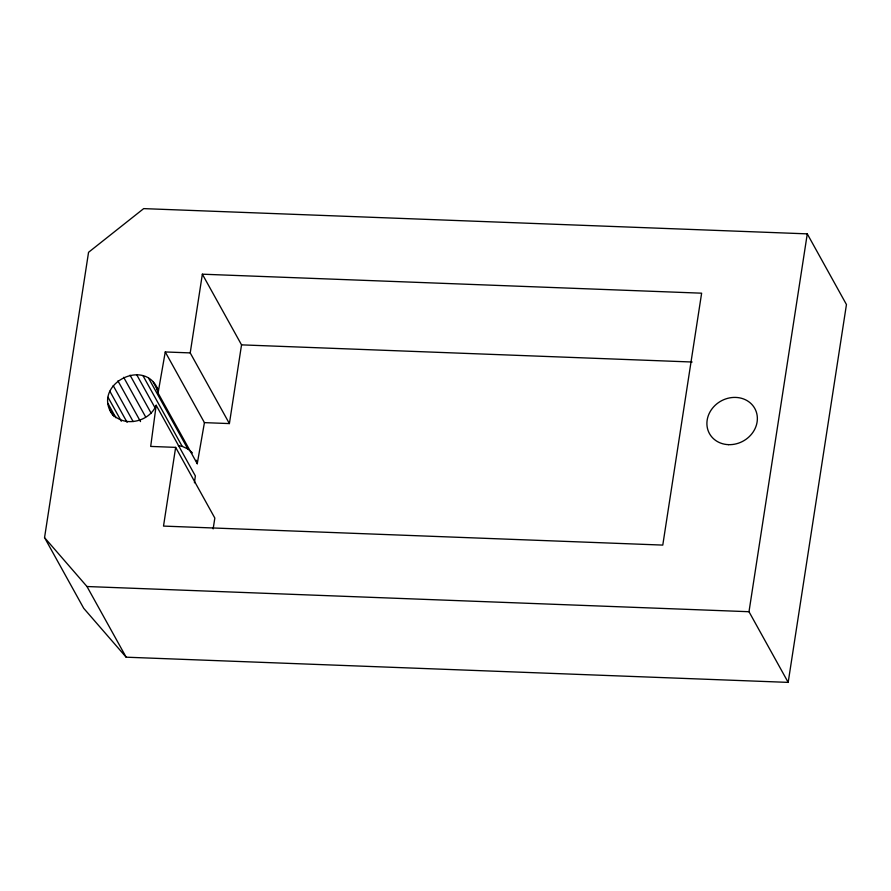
<?xml version="1.0" encoding="UTF-8"?>
<svg xmlns="http://www.w3.org/2000/svg" width="891" height="891" viewBox="0 0 891 891"><rect width="100%" height="100%" fill="white"/><g stroke="black" fill="none" stroke-linecap="round" stroke-linejoin="round"><path stroke-width="1.34" d="M112.89 415.217C90.425 385.28 145.823 355.565 158.442 390.848M194.438 482.799L195.352 475.939L156.181 405.271L150.69 446.424L175.65 447.371L214.831 518.05L213.149 528.898M44.55 537.629L88.554 252.298L143.685 208.617L807.279 233.865L846.45 304.544L788.179 682.383L126.154 657.19L83.721 608.308L44.55 537.629L86.984 586.523L126.154 657.19M175.65 447.371L163.51 526.091L662.781 545.092L701.629 293.184L202.357 274.194L190.217 352.903L229.399 423.581L204.429 422.635L165.258 351.956L190.217 352.903M229.399 423.581L241.539 344.862L202.357 274.194M788.179 682.383L748.997 611.716L807.279 233.865M204.429 422.635L197.245 463.721L158.063 393.042L165.258 351.956M156.181 405.271C148.842 423.715 118.681 428.604 109.571 409.225M241.539 344.862L692.129 362.013M86.984 586.523L748.997 611.716M178.356 445.723L182.165 446.346L187.823 448.941L192.411 452.884M153.241 382.217L157.885 390.592M148.641 378.263L187.823 448.941M142.983 375.679L182.165 446.346M136.646 374.621L155.246 408.167M130.064 375.178L151.314 413.513M123.682 377.316L145.589 416.843M117.935 380.869L140.511 421.599M113.213 385.614L133.127 421.543M109.838 391.205L127.101 422.356M108.045 397.286L121.321 421.243M107.956 403.434L115.919 417.812M112.778 414.27L114.115 416.665M196.276 460.246L197.245 463.721M156.448 387.251L158.063 393.042M728.493 444.654A25.906 22.888 -29 0 0 755.579 410.049A25.906 22.888 -29 0 0 712.332 408.412A25.906 22.888 -29 0 0 728.493 444.654"/></g></svg>
